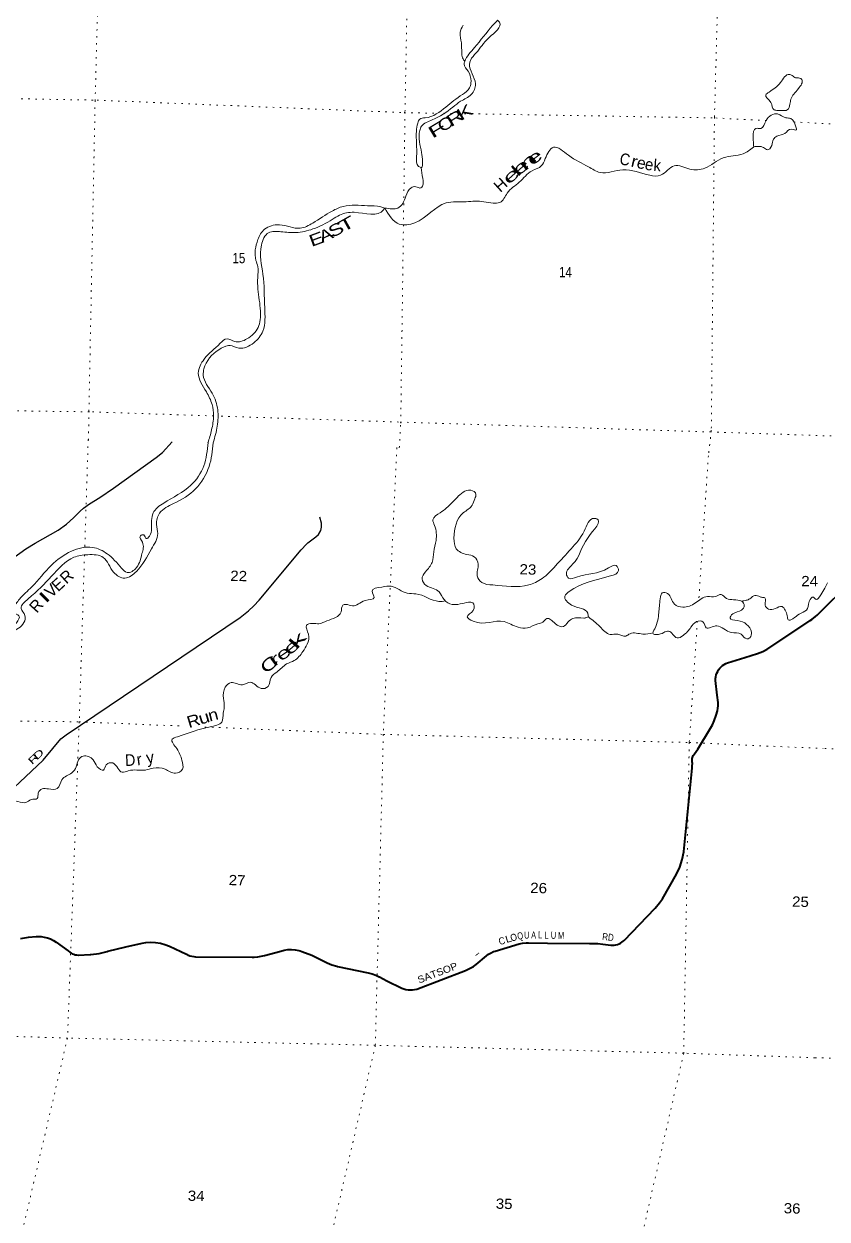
# Model space of a CAD drawing. Header units: feet. Extents: x -751810 to -497223, y -177792 to 12311.
# Drawn here: x -607782 to -594086, y -142703 to -122322 of the extents above; entities that cross this region are included whole.
import ezdxf
from ezdxf.enums import TextEntityAlignment as Align

# ---------------------------------------------------------------- set-up
doc = ezdxf.new("R2010")
doc.units = ezdxf.units.FT
doc.header["$LTSCALE"] = 80
doc.linetypes.add('DOTTED', pattern=[1.5, 0.3, -1.2])
for name, color, linetype, lineweight in [('26', 7, 'Continuous', 40), ('29', 7, 'Continuous', 25), ('39', 7, 'Continuous', 13), ('7', 7, 'DOTTED', 13)]:
    doc.layers.add(name, color=color, linetype=linetype, lineweight=lineweight)
for name, color, linetype in [('27', 7, 'Continuous'), ('30', 7, 'Continuous'), ('41', 7, 'Continuous')]:
    doc.layers.add(name, color=color, linetype=linetype)

msp = doc.modelspace()

# ---------------------------------------------------------------- linework, layer by layer
at = {"layer": '26'}
for points in [[(-594091.25, -132237.55), (-593836.62, -131988.83), (-593369.27, -131602.63), (-592864.11, -131267.4), (-592198.83, -130875.46), (-592054.11, -130789.87), (-591975.6, -130736.07), (-591903.14, -130674.37), (-591863.37, -130634.33), (-591719.35, -130476.73), (-591624.93, -130395.27), (-591522.51, -130324.12), (-591413.22, -130264.07), (-591348.55, -130235.17), (-590824.63, -130004.94), (-590482.94, -129835.14)], [(-596040.93, -134272.59), (-596013.61, -134208.27), (-596013.31, -134207.43), (-595976.85, -134112.03), (-595955.34, -134034.78), (-595946.82, -133992.57), (-595942.77, -133949.7), (-595943.22, -133906.64), (-595943.98, -133896.51), (-595963.05, -133771.62), (-595987.43, -133518.73), (-595986.94, -133486.47), (-595983.08, -133454.45), (-595975.89, -133423), (-595965.45, -133392.48), (-595951.89, -133363.21), (-595935.33, -133335.52), (-595915.98, -133309.72), (-595894.03, -133286.08), (-595869.73, -133264.86), (-595843.34, -133246.3), (-595815.17, -133230.6), (-595785.5, -133217.93), (-595781.53, -133216.51), (-595490.33, -133127.33), (-595270.52, -133060.42), (-595184.16, -133025.51), (-595109.55, -132986.29), (-594397.06, -132514.88), (-594372.14, -132498.39), (-594347.06, -132478.78), (-594283.22, -132428.84), (-594258.17, -132405.61), (-594233.06, -132382.32), (-594208.68, -132357.43), (-594091.25, -132237.55)], [(-605011.77, -138188.19), (-604986.88, -138200.14), (-604961.77, -138209.99), (-604954.14, -138212.98), (-604920.34, -138222.29), (-604885.76, -138228.03), (-604854.87, -138230.06), (-603887.45, -138235.2), (-603857.8, -138234.51), (-603795.24, -138231.58), (-603733.32, -138222.13), (-603678.13, -138207.95), (-603401.54, -138131.66), (-603341.41, -138116.79), (-603280.05, -138108.29), (-603218.13, -138106.25), (-603156.35, -138110.69), (-603095.36, -138121.56), (-603093.26, -138122.1), (-603068.34, -138128.53), (-603043.26, -138138.07), (-602870.52, -138203.77), (-602688.79, -138295.21), (-602610.77, -138335.56), (-602528.96, -138367.55), (-602444.25, -138390.8), (-602433.58, -138393.07), (-601909.4, -138505.49), (-601844.97, -138520.95), (-601782.52, -138543.06), (-601722.71, -138571.57), (-601719.48, -138573.34), (-601591.58, -138643.02), (-601337.54, -138762.49), (-601303.13, -138776.55), (-601267.43, -138786.93), (-601230.85, -138793.53), (-601193.77, -138796.27), (-601156.62, -138795.11), (-601119.78, -138790.08), (-601083.68, -138781.23), (-601080.37, -138780.22), (-600254.47, -138464.65), (-600183.87, -138432.55), (-600117.01, -138393.25), (-600071.03, -138360.29), (-599895.73, -138214.36), (-599857.48, -138186.06), (-599816.49, -138161.92), (-599773.19, -138142.19), (-599746.74, -138132.71), (-599339.45, -138012.08), (-599278.22, -137998.27), (-599215.88, -137990.94), (-599175.11, -137989.69), (-598855.72, -137996.61), (-598139.53, -138001.91), (-597995.64, -138006.38), (-597907.68, -138016.6), (-597773.87, -138033.19), (-597745.13, -138034.72), (-597716.38, -138033.24), (-597687.95, -138028.76), (-597660.14, -138021.34), (-597633.26, -138011.05), (-597607.6, -137998.01), (-597583.45, -137982.35), (-597561.07, -137964.26), (-597546.78, -137950.46), (-597020.05, -137402.26), (-596942.78, -137311.21), (-596893.14, -137240.71), (-596652.58, -136823.38), (-596598.52, -136700.39), (-596557.61, -136572.42), (-596530.3, -136440.88), (-596529.32, -136434.38), (-596394.88, -135072.99), (-596392.45, -135048.42), (-596389.35, -135022.99), (-596384.78, -134985.62), (-596383.71, -134922.8), (-596384.42, -134912.01), (-596386.06, -134886.89), (-596385.61, -134862.01), (-596384.59, -134851.21), (-596381.06, -134833.62), (-596375.72, -134816.5), (-596368.61, -134800.03), (-596359.81, -134784.4), (-596349.43, -134769.76), (-596347.63, -134767.53), (-596290.52, -134687.8), (-596074.82, -134333.7), (-596040.93, -134272.59)], [(-607837.12, -137918.85), (-607705.69, -137894.41), (-607572.43, -137883.83), (-607539.94, -137883.38), (-607488.81, -137885.55), (-607433.52, -137893.51), (-607379.37, -137907.2), (-607326.95, -137926.47), (-607276.83, -137951.12), (-607229.56, -137980.88), (-607028.64, -138129.27), (-606998.78, -138153), (-606978, -138167.02), (-606955.87, -138178.78), (-606932.64, -138188.18), (-606908.54, -138195.09), (-606883.86, -138199.44), (-606858.86, -138201.19), (-606851.41, -138201.21), (-606652.27, -138193.71), (-606641.27, -138192.7), (-606499.6, -138172.74), (-606360.8, -138138.08), (-606351.26, -138135.13), (-606045.67, -138058.98), (-605764.62, -137996.36), (-605700.03, -137986.83), (-605618.06, -137982.54), (-605536.09, -137986.83), (-605455.01, -137999.67), (-605375.72, -138020.91), (-605299.09, -138050.33), (-605011.77, -138188.19)]]:
    msp.add_lwpolyline(points, dxfattribs=at)
at = {"layer": '29'}
for points in [[(-609394.41, -132451.85), (-608283.93, -131654.51), (-607748.07, -131274.04), (-607588.17, -131178.93), (-607194.92, -130954.11), (-607056.63, -130854.67), (-606935.63, -130746.58), (-606823.27, -130634.17), (-606764.92, -130580.13), (-606663.38, -130508.79), (-606486.2, -130400.71), (-606252.84, -130236.41), (-605526.83, -129717.6), (-605420.94, -129628.97), (-605251.22, -129446.59)], [(-604092.29, -132445.51), (-603949.41, -132328.92), (-603862.98, -132246.77), (-603772.23, -132147.33), (-603054.86, -131291.28), (-602964.11, -131196.17), (-602938.18, -131170.23), (-602804.21, -131066.46), (-602756.68, -131027.55), (-602717.78, -130962.7), (-602704.82, -130906.49), (-602704.82, -130837.32), (-602735.07, -130733.56)], [(-608350.88, -135716.37), (-607452.03, -134877.63), (-607287.82, -134678.75), (-607149.53, -134514.46), (-607063.07, -134445.26), (-606570.45, -134116.7), (-604092.29, -132445.51)]]:
    msp.add_lwpolyline(points, dxfattribs=at)
at = {"layer": '39'}
for points in [[(-599703.57, -122260.75), (-599788.55, -122351.32), (-600098.53, -122724.48), (-600265.94, -122962.16), (-600277.17, -123006.23), (-600207.89, -123128.98), (-600157.94, -123297.61), (-600181.15, -123413.96), (-600304.96, -123525.73), (-600586.59, -123740.32), (-600941.95, -123924.8), (-601031.11, -123944.7), (-601067.19, -124014.35), (-601088.92, -124150.9), (-601086.29, -124586.49), (-601050.38, -124752.75), (-601004.51, -124770.05), (-600983.9, -124675.81), (-601001.85, -124516.06), (-601032.23, -124140.25), (-601002.09, -124066.42), (-600817.94, -123958.21), (-600465.75, -123741.39), (-600334.21, -123641.92), (-600153.87, -123525.56), (-600082.67, -123345.91), (-600182.4, -123002.6), (-600166.77, -122944.53), (-600068.71, -122815.98), (-599850.33, -122555.41), (-599674.23, -122293.76), (-599703.57, -122260.75)], [(-600292.58, -122345.23), (-600341.61, -122470.26), (-600322.08, -122646.18), (-600316.31, -122809.64), (-600300.63, -122902.8), (-600265.94, -122962.16)], [(-594849.06, -123797.24), (-594764.27, -123790.4), (-594719.34, -123690.73), (-594703.07, -123608.48), (-594575.39, -123426.24), (-594518.91, -123270.41), (-594554.51, -123245.31), (-594622.9, -123241.54), (-594682.23, -123199.7), (-594724.08, -123182.5), (-594882.91, -123323.61), (-595076.49, -123484), (-595132.11, -123530.97), (-595044.92, -123662.24), (-594989.78, -123786.65), (-594923.24, -123797.41), (-594849.06, -123797.24)], [(-595336.91, -124424.59), (-595346.38, -124247.33), (-595300.29, -124103.33), (-595215.79, -124107.51), (-595127.53, -123968.63), (-594929.24, -123858.77), (-594789.91, -123922.82), (-594705.69, -123937.07), (-594620.72, -124076.35), (-594610.08, -124131.06), (-594692.35, -124118.88), (-594804.97, -124188.59), (-594941.28, -124239.54), (-595001.04, -124290.44), (-595030.08, -124398.58), (-595106.52, -124471.22), (-595167.92, -124431.34), (-595249.98, -124411.1), (-595312.54, -124415.55), (-595343.05, -124426.87)], [(-601628.48, -125462.02), (-601380.47, -125736.33), (-601116.02, -125714.87), (-600583.34, -125375.63), (-600238.31, -125354.21), (-600086.96, -125343.97), (-599781.67, -125377.98), (-599666.55, -125366.81), (-599539.46, -125206.74), (-599335.18, -125022.43), (-599114.47, -124826.44), (-598959.2, -124743.71), (-598891.49, -124620.43), (-598751.41, -124426.42), (-598495.13, -124562.01), (-598155.83, -124758.21), (-597957.02, -124858.06), (-597568.98, -124809.51), (-597108.15, -124903.96), (-596924.81, -124902.6), (-596692.93, -124741.17), (-596424.56, -124800.46), (-596170.28, -124782.76), (-595855.44, -124607.33), (-595519.2, -124537.29), (-595343.05, -124426.87)], [(-601008.51, -124774.51), (-600981.21, -124956.15), (-600986.73, -125089.08), (-601013.69, -125118.64), (-601099.78, -125098.29), (-601180.88, -125118.4), (-601269.25, -125261.31), (-601405.51, -125463.49), (-601500.5, -125475.18), (-601631.08, -125461.75)], [(-601628.59, -125462.01), (-601695.02, -125441.97), (-601922.12, -125422.05), (-602337.45, -125435.63), (-602526.84, -125513.45), (-602856.57, -125718.75), (-603070.38, -125806.04), (-603425.41, -125748.57), (-603679.22, -125824.74), (-603790.58, -125999.33), (-603824.14, -126355.36), (-603792.67, -126461.01), (-603795.55, -126646.44), (-603790.68, -126844.16), (-603748.22, -127220.28), (-603787.8, -127499.54), (-603978.21, -127692.27), (-604186.88, -127737.34), (-604316.61, -127691.68), (-604433.48, -127769.35), (-604708.49, -128038.55), (-604807.4, -128275.96), (-604670.8, -128596.02), (-604573.76, -128812.23), (-604548.61, -129004.42), (-604581.15, -129245.54), (-604642.52, -129466.18)], [(-604553.03, -129465.31), (-604484.73, -129179.46), (-604477.46, -128903.41), (-604570.73, -128620.75), (-604723.76, -128312.38), (-604710.77, -128201.81), (-604458.49, -127877.59), (-604295.53, -127809.17), (-604265.28, -127807.92), (-604117.33, -127850.02), (-603861.14, -127759.79), (-603706.86, -127562.1), (-603676.17, -127161.64), (-603705.48, -126592.29), (-603732.69, -126095.58), (-603608.24, -125883.02), (-603398.3, -125866.2), (-603142.85, -125880.8), (-602853.18, -125819.65), (-602522.56, -125656.72), (-602399.76, -125583.24), (-602148.7, -125535.22), (-601648.04, -125493.58), (-601629.57, -125461.91)], [(-604641.83, -129462.42), (-604714.37, -129858.76), (-604934.87, -130189.4), (-605398.03, -130493.41), (-605577.78, -130661.91), (-605605.45, -130931.19), (-605641.18, -131057.18), (-605694.69, -131100.08), (-605739.17, -131036.43), (-605795.96, -131053.05), (-605760.76, -131160.79), (-605768.26, -131356.05), (-605861.42, -131593.36), (-606020.7, -131677.77), (-606115.15, -131602.71), (-606361.75, -131358.36), (-606612.14, -131248.91), (-606972.03, -131313.87), (-607312.72, -131554.65), (-607646.93, -131922.55), (-607858.01, -132132.53), (-607953.21, -132299.26), (-607956.75, -132353.57), (-607865.92, -132414.43), (-607909.52, -132534.17), (-608066.73, -132616.62), (-608184.08, -132569.16), (-608276.92, -132508.25), (-608358.03, -132459.74), (-608466.38, -132521.33), (-608643.63, -132744.31), (-608719.15, -132998.2), (-608619.15, -133162.08), (-608490.1, -133294.48), (-608462.46, -133456.42), (-608654.74, -133713.25), (-609073.8, -133879.4), (-609677.79, -134040.61), (-609881.07, -134115.8), (-609964.96, -134022.88), (-610092.08, -133965.08), (-610183.12, -134055.35), (-610289.65, -134195.58), (-610461.16, -134428.78), (-610601.38, -134622.51), (-610805.04, -134854.86), (-610976.06, -135142.48), (-611435.27, -135807.29), (-611694.59, -136159.05), (-611823.62, -136455.85), (-611939.09, -137415.97), (-611927.53, -137720.55), (-611929.76, -137871.62), (-612024.54, -138094.77), (-612120.34, -138354.18), (-612369.07, -138615.54), (-612735.7, -138777.04), (-612982.01, -138665.69), (-613267.06, -138357.85), (-613518.41, -138282.63), (-613797.48, -138406.17), (-613893.08, -138586.99), (-614164.52, -138654.31), (-614462.19, -138652.42), (-614660.99, -138711.59), (-614944.27, -138913.61), (-614966.66, -139066.15), (-614976.25, -139192.84), (-614991, -139216.63), (-615132.3, -139162.49), (-615793.05, -138909.11), (-616160.28, -138734.08), (-616704.09, -138757.86), (-616940.82, -138815.78)], [(-604553.03, -129465.31), (-604624.14, -129869.23), (-604854.1, -130249.99), (-605229.3, -130501.94), (-605467.22, -130664.86), (-605518.99, -130860.95), (-605499.11, -131012.61), (-605607.08, -131275.72), (-605861.22, -131657.84), (-606061.6, -131773.4), (-606251.92, -131673.62), (-606427.88, -131421.07), (-606692.09, -131373.73), (-606928.68, -131417.79), (-607309.89, -131740.11), (-607711.04, -132128.39), (-607828.19, -132288.49), (-607763.24, -132411.12), (-607780.7, -132531.56), (-607998.24, -132684.95), (-608147.44, -132697.09), (-608363.49, -132582.51), (-608487.75, -132637.64), (-608603.68, -132825.97), (-608591.13, -133023.78), (-608428.81, -133189.32), (-608385.09, -133351.69), (-608451.98, -133656.19), (-608661.96, -133898.44), (-609146.98, -133978.2), (-609757.57, -134159.39), (-609831.63, -134217.87), (-609890.49, -134236.45), (-609998.16, -134130.81), (-610097.48, -134085.84), (-610232.38, -134233.37), (-610345.3, -134458.06), (-610473.69, -134660.17), (-610633.98, -134780.83), (-610763.19, -134940.61), (-611233.87, -135655.49), (-611639.89, -136216.93), (-611734.44, -136432.04), (-611832.75, -137497.39), (-611831.92, -137825.86), (-611965.42, -138138.67), (-612034.97, -138394.74), (-612197.87, -138608.02), (-612483.5, -138822.06), (-612768, -138852.76), (-613156.5, -138646.93), (-613324.82, -138408.7), (-613452.73, -138379.09), (-613594.96, -138429.71), (-613701.36, -138493.37), (-613861.65, -138614.02), (-614515.95, -138775.91), (-614839.09, -138964.77), (-614862.16, -139141.48), (-614884.94, -139308.12), (-615019.67, -139306.54), (-615236.63, -139224.19), (-615784.38, -139030.24), (-616235.81, -138844.91), (-616643.81, -138832.01), (-616922.69, -138901.57)], [(-598156.42, -132435.59), (-598168.63, -132368.77), (-598442.46, -132234.52), (-598556.76, -132078.33), (-598486.27, -132003.63), (-597778.72, -131736.37), (-597643.39, -131645.27), (-597683.23, -131559.57), (-597813.12, -131600.44), (-598356.64, -131757.22), (-598493.89, -131773.71), (-598532.06, -131700.16), (-598424.91, -131537.78), (-598160.58, -131079.35), (-598012.84, -130760.88), (-598052.87, -130753.77), (-598229.95, -130970.7), (-598451.73, -131275.11), (-598715.27, -131562.28), (-598946.74, -131781.79), (-599173.02, -131888.6), (-599786.62, -131890.37), (-599974.44, -131845.06), (-600051.79, -131734.18), (-600036.14, -131535.11), (-600102.99, -131408.4), (-600232.63, -131368.67), (-600408.93, -131271.27), (-600448.12, -131090.89), (-600289.17, -130659.88), (-600138.7, -130530.9), (-600093.32, -130419.26), (-600073.14, -130345.25), (-600163.62, -130272.31), (-600293.4, -130309.15), (-600485.6, -130491.42), (-600683.38, -130657.42), (-600807.49, -130779.05), (-600779.99, -130874.49), (-600752.95, -131129.11), (-600792.72, -131327.53), (-600821.81, -131504.08), (-600932.99, -131666.35), (-600992.72, -131787.68), (-600921.34, -131896.38), (-600701.22, -132009.05), (-600616.39, -132140.27), (-600481.85, -132220.43), (-600199.25, -132185.65), (-600129.06, -132193.57), (-600120.62, -132322.76), (-600222.23, -132430.87), (-600123.81, -132508.06), (-599592.92, -132514.15), (-599356.26, -132611.14), (-599193.61, -132621.53), (-599020.71, -132553.59), (-598933.31, -132521.67), (-598865.28, -132463.03), (-598722.82, -132547.43), (-598583.47, -132599.51), (-598502.81, -132521.06), (-598420.65, -132460.78), (-598235.38, -132453.63), (-598211.21, -132452.26), (-598156.42, -132435.59)], [(-594080.92, -131853.63), (-594193.03, -132059.69), (-594281.62, -132133.9), (-594318.79, -132096.64), (-594389.28, -132171.33), (-594437.69, -132319.15), (-594562.29, -132386.36), (-594671.2, -132468.08), (-594748.15, -132486.18), (-594766.27, -132415.17), (-594801.8, -132319.52), (-594854.38, -132257.66), (-594970.03, -132292.87), (-595082.99, -132303.96), (-595141.32, -132231.88), (-595147.98, -132110.8), (-595201.97, -132099.28), (-595251.77, -132081.83), (-595338.09, -132075.5), (-595403.88, -132126.14), (-595464.92, -132150.7), (-595541.76, -132164.78)], [(-600594.9, -132163.01), (-600703.73, -132170.18), (-601096.39, -132040.82), (-601244.96, -132030.82), (-601517.18, -131910.71), (-601680.57, -131926.51), (-601845.42, -131994.65), (-601810.29, -132104.4), (-601960.56, -132154.8), (-602178.41, -132247.73), (-602294.32, -132220.46), (-602341.01, -132235.33), (-602374.38, -132349.3), (-602616.04, -132502.04), (-602750.18, -132550.86), (-602868.72, -132545.68), (-602962.15, -132577.45), (-602928.25, -132731.49), (-602951.04, -132898.13), (-603025.01, -133025.12), (-603172.14, -133178.37), (-603302.54, -133237.36), (-603467.3, -133374.02), (-603566.45, -133466.09), (-603619.1, -133621.86), (-603734.7, -133655.04), (-603920.76, -133547.31), (-604056.8, -133592.05), (-604246.85, -133554.74), (-604347.61, -133632.65), (-604379.11, -133823.24), (-604365.26, -133974.74), (-604382.16, -134075.04), (-604408.57, -134227.48), (-604603.92, -134306.9), (-605161.9, -134477.41), (-605253.6, -134519.29), (-605175.65, -134680.56), (-605086.66, -134878.39), (-605078.84, -135029.73), (-605197.52, -135101.12), (-605374.61, -135031.92), (-605575.28, -135014.48), (-605710.92, -135045.12), (-606001, -135059.55), (-606108.27, -135082.88), (-606178.83, -135016.52), (-606266.79, -134925.51), (-606376.24, -134954.83), (-606427.09, -135046.17), (-606530.09, -134989.01), (-606601.24, -134872.26), (-606772.41, -134807.24), (-606850.61, -134869.64), (-606890.18, -134989.49), (-606963.48, -135092.31), (-607133.82, -135212.7), (-607212.38, -135359.72), (-607361.47, -135367.84), (-607472.14, -135368.92), (-607536.43, -135437.73), (-607555.17, -135531.94), (-607656.18, -135547.38), (-607746.21, -135601.4), (-607886.41, -135579.52), (-608056.22, -135609.25), (-608074.17, -135675.27), (-608179.49, -135700.67), (-608183.59, -135775.12), (-608114.42, -135962.35), (-608102.66, -136188.35), (-608255.39, -136254.8), (-608351.63, -136171.63), (-608425.77, -136304.66), (-608342.33, -136556.75), (-608181.26, -136623.52), (-608131.57, -136644.99), (-608226.21, -136791.58), (-608373.01, -136789.68), (-608458.51, -136825.69), (-608428.44, -136901.05), (-608505.95, -136939.28), (-608676.1, -136981.09), (-608650.73, -137080.5), (-608711.46, -137165.53), (-608808.09, -137096.46), (-608943.64, -137195.61), (-608929.99, -137282.62), (-608915.69, -137418.01), (-609041.16, -137444.89), (-609154.34, -137607.1), (-609331.68, -137761.56), (-609448.32, -137760.47), (-609619.13, -137753.9), (-609763.68, -137887.07), (-609831.03, -138064.61), (-609933.58, -138246.7)], [(-595541.76, -132164.78), (-595497.67, -132242.52), (-595546.11, -132319.82), (-595694.77, -132384.37), (-595741.09, -132457.69), (-595617.42, -132495.24), (-595458.36, -132561.95), (-595375.55, -132693.12), (-595404.45, -132791.09), (-595457.28, -132809.83), (-595551.62, -132730.74), (-595721.8, -132702.02), (-595965.99, -132586.7), (-596073.37, -132614.06), (-596145.96, -132620.18), (-596199.59, -132524.05), (-596314, -132514.95), (-596407.22, -132611.2), (-596541.95, -132752.69), (-596643.64, -132792.3), (-596714.37, -132731.97), (-596789.23, -132675.57), (-596870.42, -132701.62), (-596992.1, -132736.66), (-597052.12, -132724.98), (-597025.51, -132637.03), (-596957.46, -132362.78), (-596932.7, -132125.67), (-596895.65, -132023.89), (-596809.49, -132036.26), (-596689.79, -132214.76), (-596546.47, -132268.96), (-596331.19, -132196.11), (-596126.96, -132086.7), (-595986.08, -132084.41), (-595894.66, -132052.6), (-595799.99, -132119.6), (-595679.89, -132140.94), (-595541.76, -132164.78)], [(-597054.67, -132707.55), (-597229.24, -132728.32), (-597446.28, -132720.51), (-597519.83, -132760.87), (-597655.72, -132729.03), (-597782.59, -132733.71), (-597961.89, -132599.97), (-598156.42, -132435.59)], [(-592840.97, -141397.32), (-592986.46, -141525.38), (-593014.95, -141637.62), (-593036.17, -141882.94), (-593014.28, -142086.81), (-592998.46, -142292.57), (-593048.66, -142480.92), (-593092.07, -142729.83), (-593039.76, -142825.53), (-592959.13, -142817.05), (-592909.37, -142842.2), (-592958.17, -142964.11), (-593041.08, -143081.32), (-593167.84, -143179.53), (-593410.55, -143339.92), (-593540.88, -143512.59), (-593538.88, -143706), (-593429.61, -143867.28), (-593322.21, -143925.79), (-593212.14, -144048.81), (-593139.15, -144213.41), (-593053.17, -144430.62), (-593054.52, -144591.74), (-593140.61, -144668.6), (-593198.13, -144822.56), (-593304.12, -144985.64), (-593478.02, -145221.91), (-593501.44, -145380.58), (-593524.12, -145599.68), (-593510.1, -145698.66), (-593466.09, -145902.96), (-593388.68, -145952.83), (-593241.53, -145937.6), (-593147.79, -145975.7), (-593140.43, -146104.76), (-593200.42, -146280.83), (-593358.35, -146426.77), (-593550.5, -146477.37), (-593673.57, -146495.09), (-593760.62, -146618.26), (-593690.01, -146800.93), (-593644.49, -146932.76), (-593628.87, -147051.9), (-593682.66, -147123.36), (-593768.91, -147111.59), (-593885.28, -147193.9), (-593859.49, -147307.2), (-593829.22, -147495.12), (-593880.49, -147542.45), (-594024.67, -147608.1), (-594068.37, -147677.74), (-593981.55, -147854.69), (-593866.83, -147947.59), (-593700.91, -147997.18), (-593639.68, -148050.76), (-593612.5, -148194.3), (-593659.48, -148420.99), (-593895.14, -148917.9), (-594021.95, -149114.81), (-594006.37, -149235.97), (-593995.99, -149316.74), (-594120.9, -149326.37), (-594239.7, -149332.09), (-594387.86, -149395.64), (-594489.53, -149448.02), (-594542.11, -149481.3)]]:
    msp.add_spline(points, degree=3, dxfattribs=at)
at = {"layer": '7'}
for p, q in [((-594656.91, -123994.27), (-593876.82, -124034.25)), ((-606685.67, -129408.34), (-606743.98, -131245.35)), ((-596110.23, -129688.21), (-596275.55, -132167.14)), ((-594292.93, -139952.26), (-592926.82, -139987.85))]:
    msp.add_line(p, q, dxfattribs=at)
for points in [[(-606886, -83567.73), (-606986.07, -86348.9), (-607151.11, -91644.24), (-607255.15, -97002.11), (-607414.61, -102321.91), (-607546.95, -107674.77), (-606297.57, -113027.17), (-606426.39, -118331.78), (-606566.96, -123625.97), (-606673.19, -128915.15), (-606681.05, -129426.63)], [(-601381.26, -129548.83), (-601356.18, -129130.55), (-601283.42, -123818.2), (-601184.3, -118498.58), (-601008.25, -113163.16), (-602245.9, -107821.19), (-602062.13, -102496.08), (-601930.98, -97181.46), (-601778.3, -91821.16), (-601642.69, -86492.57), (-601500.26, -83711.21)], [(-595875.39, -112635.05), (-595725.16, -113305), (-595859.95, -118607.42), (-596006.93, -123913.5), (-596060.4, -129252.64), (-596110.23, -129688.21)], [(-614865.46, -123439.39), (-611905.69, -123526.76), (-606534.69, -123622.92), (-601296.04, -123835.94), (-600765.77, -123844.96)], [(-600627.6, -123847.31), (-595983.19, -123926.31), (-595130.42, -123970.01)], [(-604548.04, -129007.33), (-606665.84, -128937.54), (-612001.42, -128866.63), (-617314.91, -128731.92), (-622350.3, -128528.67), (-624775.19, -128627.16)], [(-594015.74, -129348.73), (-596065.29, -129280.69), (-601393.79, -129111.28), (-604462.62, -129010.15)], [(-601423.11, -129548.23), (-601652.53, -134438), (-601789.34, -139739.98), (-603016.44, -145041.08)], [(-606748.09, -131375), (-606838.49, -134223.13), (-607038.21, -139616.12), (-608284.24, -144946.95)], [(-596298.08, -132504.92), (-596436.28, -134577.11), (-596530.71, -139874.17), (-597736.68, -145139.57)], [(-608557.9, -134203.45), (-606838.49, -134223.13), (-605075.91, -134296.16)], [(-604695.08, -134311.94), (-601652.53, -134438), (-596436.28, -134577.11), (-594155.08, -134679.12)], [(-566616.59, -134599.76), (-571599.74, -134540.13), (-576795.21, -134343.15), (-582046.32, -134402.91), (-587304.65, -134615.6), (-592181.13, -134747.19), (-594155.08, -134679.12)], [(-594292.93, -139952.26), (-596530.71, -139874.17), (-601789.34, -139739.98), (-607038.21, -139616.12), (-609637.01, -139536.74), (-612412.83, -139672.28), (-615100.33, -139528.06), (-617681.09, -139291.86), (-617862.59, -139291.86), (-617688.66, -139290.78)]]:
    msp.add_lwpolyline(points, dxfattribs=at)

# ---------------------------------------------------------------- texts
at = {"layer": '27'}
for s, rotation, width, p in [('C', 16.498, 0.95, (-599615.31, -138016.22)), ('L', 16.498, 1.15, (-599503.51, -137980.53)), ('O', 16.353, 0.9, (-599413.91, -137956.06)), ('Q', 10.092, 0.8, (-599309.36, -137931.58)), ('U', 0.824, 0.65, (-599206.77, -137920.02)), ('A', 359.219, 0.75, (-599091.11, -137918.34)), ('L', 359.219, 0.75, (-598978.61, -137917.67)), ('L', 359.219, 0.75, (-598870.99, -137920.44)), ('U', 359.219, 0.65, (-598751.75, -137924.39)), ('M', 359.219, 0.65, (-598622.99, -137926.13))]:
    msp.add_text(s, height=120, rotation=rotation, dxfattribs=dict(at, width=width)).set_placement(p, align=Align.CENTER)
for s, rotation, width, p in [('RD', 354.432, 0.85, (-597925.17, -137943.71)), ('-', 39.776, 1.95, (-600062.37, -138256.99)), ('SATSOP', 20.911, 1.1, (-601042.4, -138687.1))]:
    msp.add_text(s, height=120, rotation=rotation, dxfattribs=dict(at, width=width)).set_placement(p)
at = {"layer": '30', "width": 1.6}
for s, p in [('D', (-607493.77, -134820.83)), ('R', (-607576.66, -134898.18))]:
    msp.add_text(s, height=120, rotation=43.019, dxfattribs=at).set_placement(p, align=Align.CENTER)
at = {"layer": '41'}
for s, rotation, width, p in [('K', 30.335, 1.5, (-600215.08, -123913.3)), ('O', 31.956, 1.3, (-600537.08, -124107.83)), ('R', 31.956, 1.5, (-600378.86, -124011.06)), ('F', 31.279, 1.85, (-600688.1, -124206.14)), ('e', 36.412, 1.7, (-599018.01, -124674.25)), ('C', 350.373, 0.9, (-597548.95, -124731.51)), ('e', 41.492, 1.9, (-599247.48, -124839.25)), ('n', 42.491, 2.05, (-599127.21, -124742.64)), ('r', 346.603, 1.15, (-597393.49, -124762.31)), ('e', 350.517, 0.95, (-597134.56, -124816.98)), ('k', 356.002, 0.95, (-596988.97, -124833.98)), ('e', 41.985, 1.9, (-599409.2, -124980.78)), ('l', 41.718, 1.7, (-599322.44, -124902.81)), ('S', 27.712, 1.45, (-602414.18, -125917.71)), ('T', 29.295, 1.7, (-602228.78, -125821.26)), ('E', 20.309, 1.4, (-602759.18, -126083.42)), ('A', 24.775, 1.3, (-602593.25, -126012.46))]:
    msp.add_text(s, height=200, rotation=rotation, dxfattribs=dict(at, width=width)).set_placement(p, align=Align.CENTER)
for s, rotation, p in [('e', 347.394, (-597272.22, -124790.01)), ('H', 42.132, (-599587.08, -125140.6))]:
    msp.add_text(s, height=200, rotation=rotation, dxfattribs=at).set_placement(p, align=Align.CENTER)
for s, rotation, p in [('R', 42.32, (-607055.95, -131885.51)), ('V', 43.953, (-607313.64, -132120.48)), ('E', 42.709, (-607198.78, -132014.56)), ('R', 48.068, (-607562.09, -132380.84)), ('r', 7.74, (-605846.78, -134967.26)), ('y', 8.798, (-605681.82, -134938.78))]:
    msp.add_text(s, height=200, rotation=rotation, dxfattribs=at).set_placement(p)
for s, rotation, width, p in [('I', 45.278, 1.85, (-607410.41, -132217.82)), ('e', 40.692, 1.85, (-603258.51, -133107)), ('k', 48.324, 2.15, (-603138.04, -133007.03)), ('r', 36.809, 1.9, (-603516.68, -133292.44)), ('e', 34.024, 1.6, (-603403.81, -133200.89)), ('C', 40.829, 1.6, (-603651.85, -133417.47)), ('R', 16.978, 1.15, (-604966.82, -134332.39)), ('u', 16.939, 1.25, (-604771.39, -134273.26)), ('n', 14.271, 1.15, (-604614.53, -134220.39)), ('D', 2.747, 0.9, (-606051.48, -134978.72))]:
    msp.add_text(s, height=200, rotation=rotation, dxfattribs=dict(at, width=width)).set_placement(p)
at = {"layer": '7'}
for s, width, p in [('15', 0.85, (-604226.41, -126402.84)), ('14', 0.85, (-598658.28, -126641.86)), ('24', 1.1, (-594526.97, -131910.92))]:
    msp.add_text(s, height=175, dxfattribs=dict(at, width=width)).set_placement(p)
at = {"layer": '7', "width": 1.1}
for s, p in [('22', (-604264.5, -131819.31)), ('23', (-599332.32, -131708.02)), ('27', (-604291.51, -137007.34)), ('26', (-599149.92, -137140.22)), ('25', (-594685.18, -137374.91)), ('34', (-604988.73, -142390.28)), ('35', (-599737.57, -142526.06)), ('36', (-594827.29, -142603.75))]:
    msp.add_text(s, height=175, rotation=358.472, dxfattribs=at).set_placement(p)

doc.saveas('drawing.dxf')
